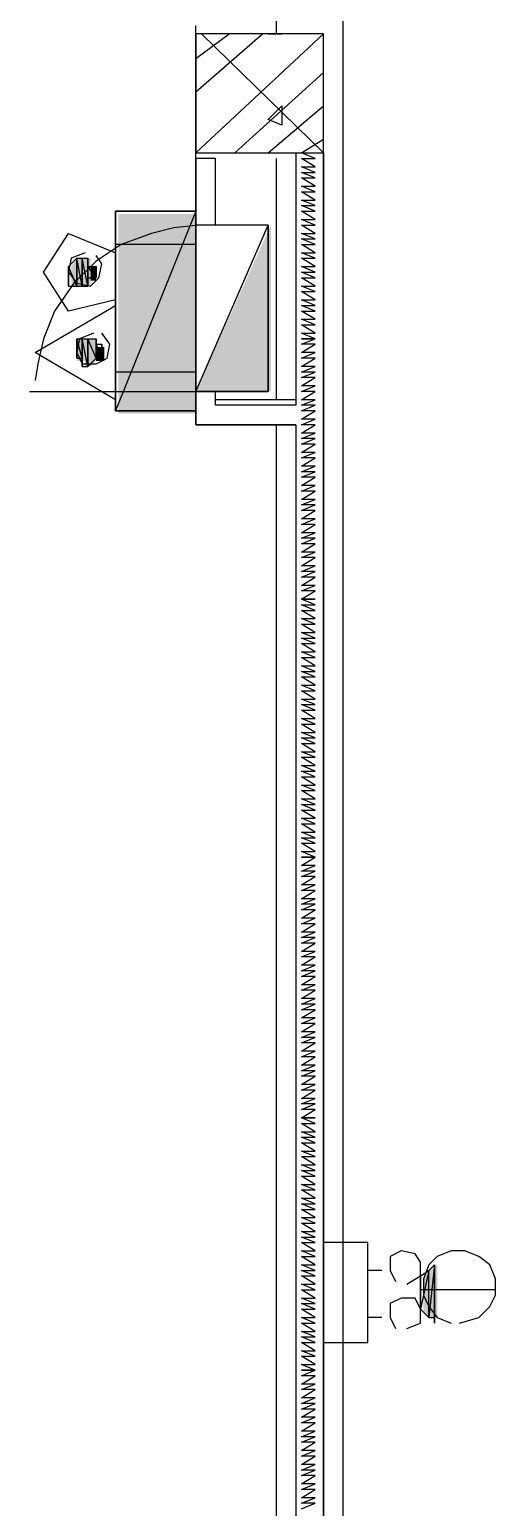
# Model space of a CAD drawing. Header units: millimetres. Extents: x 5 to 415, y 48 to 251.
# Drawn here: x 63.75 to 66.71, y 78.04 to 87.44 of the extents above; entities that cross this region are included whole.
import ezdxf

# ---------------------------------------------------------------- set-up
doc = ezdxf.new("R2010")
doc.units = ezdxf.units.MM
doc.layers.add('H', color=7, linetype='Continuous')
doc.layers.add('P', color=7, linetype='Continuous')

msp = doc.modelspace()

# ---------------------------------------------------------------- hatches: boundary and pattern name
at = {"layer": 'H', "linetype": 'Continuous'}
for points in [[(64.311, 85.002), (64.311, 86.272), (64.805, 86.272), (64.805, 85.002), (64.311, 85.002)], [(64.805, 85.143), (65.282, 86.201), (65.282, 85.143), (64.805, 85.143)], [(64.012, 85.813), (64.012, 85.937), (64.047, 85.99), (64.047, 85.813), (64.012, 85.813)], [(64.047, 85.813), (64.047, 85.99), (64.1, 85.99), (64.1, 85.813), (64.047, 85.813)], [(64.1, 85.813), (64.1, 85.99), (64.135, 85.99), (64.135, 85.813), (64.1, 85.813)], [(64.135, 85.848), (64.135, 85.937), (64.17, 85.937), (64.17, 85.848), (64.135, 85.848)], [(64.047, 85.337), (64.047, 85.478), (64.1, 85.478), (64.1, 85.337), (64.047, 85.337)], [(64.1, 85.302), (64.1, 85.478), (64.135, 85.478), (64.135, 85.302), (64.1, 85.302)], [(64.17, 85.337), (64.135, 85.302), (64.135, 85.478), (64.17, 85.478), (64.17, 85.337)], [(64.17, 85.337), (64.17, 85.425), (64.223, 85.425), (64.223, 85.337), (64.17, 85.337)], [(66.287, 79.252), (66.252, 79.287), (66.252, 79.498), (66.287, 79.551), (66.287, 79.252)], [(66.287, 79.252), (66.287, 79.551), (66.34, 79.587), (66.34, 79.252), (66.287, 79.252)]]:
    msp.add_hatch(color=256, dxfattribs=at).paths.add_polyline_path(points)

# ---------------------------------------------------------------- linework, layer by layer
at = {"layer": 'P'}
for points in [[(65.74, 102.112), (65.74, 71.72)], [(65.74, 102.112), (65.74, 71.72)], [(65.317, 87.418), (65.317, 101.477)], [(64.805, 86.625), (64.805, 87.471)], [(64.805, 86.66), (65.617, 87.418)], [(64.805, 87.26), (65.017, 87.418)], [(64.805, 87.048), (65.229, 87.418)], [(65.617, 87.418), (64.805, 87.418)], [(64.805, 87.418), (64.805, 86.66)], [(64.841, 87.418), (65.617, 86.66)], [(65.264, 87.418), (65.352, 87.418)], [(65.617, 86.66), (65.617, 87.418)], [(65.052, 86.66), (65.617, 87.171)], [(65.264, 86.66), (65.617, 86.96)], [(65.264, 86.872), (65.352, 86.96)], [(65.352, 86.836), (65.264, 86.872)], [(65.352, 86.96), (65.352, 86.836)], [(65.476, 86.66), (65.617, 86.748)], [(64.805, 86.66), (65.617, 86.66)], [(64.805, 86.625), (64.805, 84.931)], [(64.929, 86.625), (64.805, 86.625)], [(64.805, 86.201), (64.805, 86.625)], [(64.929, 86.201), (64.929, 86.625)], [(64.929, 86.201), (64.929, 86.625)], [(65.317, 85.09), (65.317, 86.625)], [(65.44, 86.66), (65.44, 85.055)], [(65.44, 86.625), (65.44, 85.09)], [(65.564, 86.625), (65.476, 86.66)], [(65.564, 86.572), (65.476, 86.625)], [(65.476, 86.625), (65.564, 86.625)], [(65.617, 72.178), (65.617, 86.66)], [(65.617, 86.66), (65.617, 72.178)], [(65.564, 86.536), (65.476, 86.572)], [(65.476, 86.572), (65.564, 86.572)], [(65.564, 86.501), (65.476, 86.536)], [(65.476, 86.536), (65.564, 86.536)], [(65.564, 86.448), (65.476, 86.501)], [(65.476, 86.501), (65.564, 86.501)], [(65.564, 86.413), (65.476, 86.448)], [(65.476, 86.448), (65.564, 86.448)], [(65.564, 86.36), (65.476, 86.413)], [(65.476, 86.413), (65.564, 86.413)], [(65.564, 86.325), (65.476, 86.36)], [(65.476, 86.36), (65.564, 86.36)], [(65.564, 86.289), (65.476, 86.325)], [(65.476, 86.325), (65.564, 86.325)], [(64.294, 85.019), (64.294, 86.289)], [(64.805, 86.289), (64.294, 85.019)], [(64.805, 86.289), (64.294, 85.019)], [(64.294, 85.019), (64.294, 86.289)], [(64.294, 86.289), (64.805, 86.289)], [(64.294, 85.019), (64.294, 86.289)], [(64.294, 86.289), (64.805, 86.289)], [(64.805, 86.289), (64.294, 86.289)], [(64.294, 86.289), (64.294, 85.019)], [(64.805, 85.019), (64.805, 86.289)], [(64.805, 86.289), (64.805, 85.019)], [(64.805, 85.019), (64.805, 86.289)], [(65.564, 86.237), (65.476, 86.289)], [(65.476, 86.289), (65.564, 86.289)], [(65.564, 86.201), (65.476, 86.237)], [(65.476, 86.237), (65.564, 86.237)], [(63.835, 85.901), (63.994, 86.148)], [(63.994, 86.148), (64.294, 86.025)], [(64.523, 86.148), (64.329, 86.078)], [(64.664, 86.184), (64.523, 86.148)], [(64.823, 86.201), (64.664, 86.184)], [(65.264, 86.201), (64.805, 86.201)], [(64.805, 86.201), (64.805, 85.143)], [(64.805, 85.143), (65.264, 86.201)], [(65.264, 86.201), (64.805, 86.201)], [(64.805, 86.201), (64.805, 85.143)], [(64.805, 85.143), (65.264, 86.201)], [(65.264, 85.143), (65.264, 86.201)], [(65.264, 86.201), (65.264, 85.143)], [(65.264, 85.143), (65.264, 86.201)], [(65.564, 86.148), (65.476, 86.201)], [(65.476, 86.201), (65.564, 86.201)], [(65.564, 86.113), (65.476, 86.148)], [(65.476, 86.148), (65.564, 86.148)], [(64.1, 86.025), (64.012, 85.99)], [(64.329, 86.078), (64.17, 85.972)], [(64.805, 86.078), (64.294, 86.078)], [(64.294, 86.025), (64.294, 85.725)], [(65.564, 86.078), (65.476, 86.113)], [(65.476, 86.113), (65.564, 86.113)], [(65.564, 86.025), (65.476, 86.078)], [(65.476, 86.078), (65.564, 86.078)], [(65.564, 85.99), (65.476, 86.025)], [(65.476, 86.025), (65.564, 86.025)], [(64.012, 85.99), (63.994, 85.901)], [(63.994, 85.937), (64.047, 85.99)], [(64.047, 85.813), (63.994, 85.937)], [(64.047, 85.813), (63.994, 85.937)], [(63.994, 85.937), (63.994, 85.813)], [(63.994, 85.937), (63.994, 85.813)], [(63.994, 85.866), (63.994, 85.937)], [(63.994, 85.813), (63.994, 85.937)], [(63.994, 85.937), (63.994, 85.937)], [(63.994, 85.937), (63.994, 85.813)], [(63.994, 85.937), (63.994, 85.866)], [(63.994, 85.866), (63.994, 85.937)], [(63.994, 85.937), (63.994, 85.866)], [(63.994, 85.866), (63.994, 85.937)], [(63.994, 85.937), (63.994, 85.937)], [(63.994, 85.901), (63.994, 85.937)], [(63.994, 85.937), (63.994, 85.901)], [(64.17, 85.972), (64.029, 85.831)], [(64.082, 85.813), (64.047, 85.99)], [(64.047, 85.99), (64.082, 85.99)], [(64.082, 85.813), (64.047, 85.99)], [(64.047, 85.99), (64.047, 85.813)], [(64.047, 85.99), (64.047, 85.813)], [(64.047, 85.813), (64.047, 85.99)], [(64.047, 85.99), (64.047, 85.99)], [(64.047, 85.813), (64.047, 85.99)], [(64.047, 85.99), (64.047, 85.99)], [(64.047, 85.99), (64.047, 85.813)], [(64.047, 85.99), (64.047, 85.813)], [(64.047, 85.813), (64.047, 85.99)], [(64.047, 85.99), (64.047, 85.813)], [(64.047, 85.813), (64.047, 85.99)], [(64.047, 85.99), (64.047, 85.99)], [(64.047, 85.99), (64.047, 85.813)], [(64.117, 85.813), (64.082, 85.99)], [(64.082, 85.99), (64.117, 85.99)], [(64.117, 85.813), (64.082, 85.99)], [(64.082, 85.99), (64.082, 85.813)], [(64.082, 85.99), (64.082, 85.813)], [(64.082, 85.813), (64.082, 85.99)], [(64.082, 85.99), (64.082, 85.99)], [(64.082, 85.813), (64.082, 85.99)], [(64.082, 85.99), (64.082, 85.99)], [(64.082, 85.99), (64.082, 85.813)], [(64.082, 85.99), (64.082, 85.813)], [(64.082, 85.813), (64.082, 85.99)], [(64.082, 85.99), (64.082, 85.813)], [(64.082, 85.813), (64.082, 85.99)], [(64.082, 85.99), (64.082, 85.99)], [(64.082, 85.99), (64.082, 85.813)], [(64.117, 85.99), (64.117, 85.813)], [(64.117, 85.813), (64.117, 85.99)], [(64.117, 85.99), (64.117, 85.813)], [(64.117, 85.937), (64.117, 85.99)], [(64.117, 85.99), (64.117, 85.813)], [(64.17, 85.866), (64.117, 85.937)], [(64.117, 85.937), (64.17, 85.937)], [(64.17, 85.866), (64.117, 85.937)], [(64.117, 85.937), (64.117, 85.866)], [(64.117, 85.937), (64.117, 85.866)], [(64.117, 85.813), (64.117, 85.937)], [(64.117, 85.866), (64.117, 85.937)], [(64.117, 85.937), (64.117, 85.937)], [(64.117, 85.937), (64.117, 85.866)], [(64.117, 85.813), (64.117, 85.937)], [(64.206, 85.954), (64.17, 86.007)], [(64.17, 85.937), (64.17, 85.866)], [(64.17, 85.866), (64.17, 85.937)], [(64.17, 85.937), (64.17, 85.866)], [(64.17, 85.901), (64.17, 85.937)], [(64.17, 85.937), (64.17, 85.866)], [(64.188, 85.866), (64.206, 85.954)], [(65.564, 85.937), (65.476, 85.99)], [(65.476, 85.99), (65.564, 85.99)], [(65.564, 85.901), (65.476, 85.937)], [(65.476, 85.937), (65.564, 85.937)], [(63.994, 85.654), (63.835, 85.901)], [(63.994, 85.901), (64.047, 85.831)], [(63.994, 85.901), (63.994, 85.901)], [(63.994, 85.901), (63.994, 85.901)], [(63.994, 85.866), (63.994, 85.901)], [(63.994, 85.901), (63.994, 85.866)], [(63.994, 85.901), (63.994, 85.866)], [(63.994, 85.866), (63.994, 85.901)], [(63.994, 85.813), (63.994, 85.866)], [(64.117, 85.866), (64.17, 85.866)], [(64.117, 85.866), (64.117, 85.813)], [(64.135, 85.813), (64.188, 85.866)], [(64.17, 85.901), (64.17, 85.866)], [(64.17, 85.866), (64.17, 85.901)], [(64.17, 85.901), (64.17, 85.901)], [(64.17, 85.901), (64.17, 85.901)], [(64.17, 85.866), (64.17, 85.901)], [(65.564, 85.866), (65.476, 85.901)], [(65.476, 85.901), (65.564, 85.901)], [(65.564, 85.813), (65.476, 85.866)], [(65.476, 85.866), (65.564, 85.866)], [(64.029, 85.831), (63.906, 85.654)], [(63.994, 85.813), (64.047, 85.813)], [(64.047, 85.831), (64.135, 85.813)], [(64.047, 85.813), (64.082, 85.813)], [(64.082, 85.813), (64.117, 85.813)], [(65.564, 85.778), (65.476, 85.813)], [(65.476, 85.813), (65.564, 85.813)], [(65.564, 85.725), (65.476, 85.778)], [(65.476, 85.778), (65.564, 85.778)], [(63.782, 85.39), (64.294, 85.69)], [(63.906, 85.654), (63.835, 85.478)], [(64.294, 85.725), (63.994, 85.654)], [(64.294, 85.69), (64.294, 85.09)], [(65.564, 85.69), (65.476, 85.725)], [(65.476, 85.725), (65.564, 85.725)], [(65.564, 85.654), (65.476, 85.69)], [(65.476, 85.69), (65.564, 85.69)], [(65.564, 85.602), (65.476, 85.654)], [(65.476, 85.654), (65.564, 85.654)], [(65.564, 85.566), (65.476, 85.602)], [(65.476, 85.602), (65.564, 85.602)], [(65.564, 85.513), (65.476, 85.566)], [(65.476, 85.566), (65.564, 85.566)], [(63.835, 85.478), (63.8, 85.319)], [(64.064, 85.478), (64.047, 85.39)], [(64.082, 85.355), (64.047, 85.478)], [(64.047, 85.478), (64.082, 85.478)], [(64.082, 85.355), (64.047, 85.478)], [(64.047, 85.478), (64.047, 85.355)], [(64.047, 85.355), (64.047, 85.478)], [(64.047, 85.478), (64.047, 85.443)], [(64.153, 85.513), (64.064, 85.478)], [(64.117, 85.302), (64.082, 85.478)], [(64.082, 85.478), (64.117, 85.478)], [(64.117, 85.302), (64.082, 85.478)], [(64.082, 85.478), (64.082, 85.302)], [(64.082, 85.478), (64.082, 85.302)], [(64.082, 85.302), (64.082, 85.478)], [(64.082, 85.478), (64.082, 85.478)], [(64.082, 85.302), (64.082, 85.478)], [(64.082, 85.478), (64.082, 85.478)], [(64.082, 85.478), (64.082, 85.302)], [(64.082, 85.478), (64.082, 85.302)], [(64.082, 85.302), (64.082, 85.478)], [(64.082, 85.478), (64.082, 85.478)], [(64.082, 85.302), (64.082, 85.478)], [(64.082, 85.478), (64.082, 85.355)], [(64.082, 85.478), (64.082, 85.355)], [(64.17, 85.355), (64.117, 85.478)], [(64.117, 85.478), (64.17, 85.478)], [(64.17, 85.355), (64.117, 85.478)], [(64.117, 85.478), (64.117, 85.302)], [(64.117, 85.478), (64.117, 85.302)], [(64.117, 85.302), (64.117, 85.478)], [(64.117, 85.478), (64.117, 85.478)], [(64.117, 85.302), (64.117, 85.478)], [(64.117, 85.478), (64.117, 85.478)], [(64.117, 85.478), (64.117, 85.302)], [(64.117, 85.478), (64.117, 85.302)], [(64.117, 85.302), (64.117, 85.478)], [(64.117, 85.478), (64.117, 85.302)], [(64.117, 85.302), (64.117, 85.478)], [(64.117, 85.478), (64.117, 85.478)], [(64.117, 85.478), (64.117, 85.302)], [(64.17, 85.478), (64.17, 85.355)], [(64.17, 85.355), (64.17, 85.478)], [(64.17, 85.478), (64.17, 85.478)], [(64.17, 85.355), (64.17, 85.478)], [(64.17, 85.478), (64.17, 85.478)], [(64.17, 85.478), (64.17, 85.355)], [(64.17, 85.478), (64.17, 85.355)], [(64.17, 85.355), (64.17, 85.478)], [(64.17, 85.478), (64.17, 85.355)], [(64.17, 85.443), (64.17, 85.478)], [(64.17, 85.478), (64.17, 85.355)], [(64.258, 85.443), (64.206, 85.513)], [(65.564, 85.478), (65.476, 85.513)], [(65.476, 85.513), (65.564, 85.513)], [(65.476, 85.443), (65.564, 85.478)], [(65.564, 85.478), (65.476, 85.478)], [(65.476, 85.478), (65.564, 85.478)], [(64.294, 85.09), (63.782, 85.39)], [(64.047, 85.443), (64.047, 85.355)], [(64.047, 85.355), (64.047, 85.443)], [(64.047, 85.443), (64.047, 85.443)], [(64.047, 85.355), (64.047, 85.443)], [(64.047, 85.443), (64.047, 85.443)], [(64.047, 85.443), (64.047, 85.355)], [(64.047, 85.443), (64.047, 85.355)], [(64.047, 85.355), (64.047, 85.443)], [(64.047, 85.443), (64.047, 85.355)], [(64.047, 85.355), (64.047, 85.443)], [(64.047, 85.443), (64.047, 85.443)], [(64.047, 85.443), (64.047, 85.355)], [(64.047, 85.39), (64.047, 85.443)], [(64.047, 85.443), (64.047, 85.39)], [(64.047, 85.39), (64.082, 85.319)], [(64.047, 85.39), (64.047, 85.355)], [(64.047, 85.355), (64.047, 85.39)], [(64.047, 85.39), (64.047, 85.39)], [(64.047, 85.39), (64.047, 85.39)], [(64.206, 85.355), (64.17, 85.443)], [(64.17, 85.443), (64.206, 85.443)], [(64.206, 85.355), (64.17, 85.443)], [(64.17, 85.443), (64.17, 85.355)], [(64.17, 85.355), (64.17, 85.443)], [(64.206, 85.443), (64.206, 85.443)], [(64.206, 85.443), (64.206, 85.443)], [(64.206, 85.39), (64.206, 85.443)], [(64.206, 85.443), (64.206, 85.39)], [(64.206, 85.443), (64.206, 85.39)], [(64.206, 85.39), (64.206, 85.443)], [(64.206, 85.443), (64.206, 85.355)], [(64.206, 85.355), (64.206, 85.443)], [(64.206, 85.443), (64.206, 85.355)], [(64.241, 85.355), (64.258, 85.443)], [(65.476, 85.39), (65.564, 85.443)], [(65.564, 85.443), (65.476, 85.443)], [(65.476, 85.355), (65.564, 85.39)], [(65.564, 85.39), (65.476, 85.39)], [(63.8, 85.319), (63.782, 85.213)], [(64.047, 85.355), (64.082, 85.355)], [(64.082, 85.355), (64.082, 85.302)], [(64.082, 85.319), (64.17, 85.319)], [(64.082, 85.302), (64.117, 85.302)], [(64.117, 85.302), (64.17, 85.355)], [(64.17, 85.319), (64.241, 85.355)], [(64.17, 85.355), (64.206, 85.355)], [(65.476, 85.302), (65.564, 85.355)], [(65.564, 85.355), (65.476, 85.355)], [(65.476, 85.266), (65.564, 85.302)], [(65.564, 85.302), (65.476, 85.302)], [(64.805, 85.266), (64.294, 85.266)], [(65.476, 85.231), (65.564, 85.266)], [(65.564, 85.266), (65.476, 85.266)], [(65.476, 85.178), (65.564, 85.231)], [(65.564, 85.231), (65.476, 85.231)], [(65.476, 85.143), (65.564, 85.178)], [(65.564, 85.178), (65.476, 85.178)], [(63.747, 85.143), (64.805, 85.143)], [(64.805, 84.931), (64.805, 85.143)], [(64.805, 85.143), (65.264, 85.143)], [(65.264, 85.143), (64.805, 85.143)], [(64.805, 85.143), (65.264, 85.143)], [(64.929, 85.055), (64.929, 85.143)], [(65.44, 85.09), (64.929, 85.09)], [(65.476, 85.09), (65.564, 85.143)], [(65.564, 85.143), (65.476, 85.143)], [(65.476, 85.055), (65.564, 85.09)], [(65.564, 85.09), (65.476, 85.09)], [(64.294, 85.019), (64.805, 85.019)], [(64.805, 85.019), (64.294, 85.019)], [(64.294, 85.019), (64.805, 85.019)], [(65.44, 85.055), (64.929, 85.055)], [(65.476, 85.019), (65.564, 85.055)], [(65.564, 85.055), (65.476, 85.055)], [(65.476, 84.967), (65.564, 85.019)], [(65.564, 85.019), (65.476, 85.019)], [(64.805, 84.931), (65.44, 84.931)], [(65.44, 84.931), (64.805, 84.931)], [(65.317, 72.178), (65.317, 84.931)], [(65.44, 84.931), (65.44, 72.178)], [(65.44, 84.931), (65.44, 72.178)], [(65.476, 84.931), (65.564, 84.967)], [(65.564, 84.967), (65.476, 84.967)], [(65.476, 84.878), (65.564, 84.931)], [(65.564, 84.931), (65.476, 84.931)], [(65.476, 84.843), (65.564, 84.878)], [(65.564, 84.878), (65.476, 84.878)], [(65.476, 84.808), (65.564, 84.843)], [(65.564, 84.843), (65.476, 84.843)], [(65.476, 84.755), (65.564, 84.808)], [(65.564, 84.808), (65.476, 84.808)], [(65.476, 84.72), (65.564, 84.755)], [(65.564, 84.755), (65.476, 84.755)], [(65.476, 84.667), (65.564, 84.72)], [(65.564, 84.72), (65.476, 84.72)], [(65.476, 84.631), (65.564, 84.667)], [(65.564, 84.667), (65.476, 84.667)], [(65.476, 84.596), (65.564, 84.631)], [(65.564, 84.631), (65.476, 84.631)], [(65.476, 84.543), (65.564, 84.596)], [(65.564, 84.596), (65.476, 84.596)], [(65.476, 84.508), (65.564, 84.543)], [(65.564, 84.543), (65.476, 84.543)], [(65.476, 84.455), (65.564, 84.508)], [(65.564, 84.508), (65.476, 84.508)], [(65.476, 84.42), (65.564, 84.455)], [(65.564, 84.455), (65.476, 84.455)], [(65.476, 84.384), (65.564, 84.42)], [(65.564, 84.42), (65.476, 84.42)], [(65.476, 84.332), (65.564, 84.384)], [(65.564, 84.384), (65.476, 84.384)], [(65.476, 84.296), (65.564, 84.332)], [(65.564, 84.332), (65.476, 84.332)], [(65.476, 84.243), (65.564, 84.296)], [(65.564, 84.296), (65.476, 84.296)], [(65.476, 84.208), (65.564, 84.243)], [(65.564, 84.243), (65.476, 84.243)], [(65.476, 84.173), (65.564, 84.208)], [(65.564, 84.208), (65.476, 84.208)], [(65.476, 84.12), (65.564, 84.173)], [(65.564, 84.173), (65.476, 84.173)], [(65.476, 84.085), (65.564, 84.12)], [(65.564, 84.12), (65.476, 84.12)], [(65.476, 84.032), (65.564, 84.085)], [(65.564, 84.085), (65.476, 84.085)], [(65.476, 83.996), (65.564, 84.032)], [(65.564, 84.032), (65.476, 84.032)], [(65.476, 83.961), (65.564, 83.996)], [(65.564, 83.996), (65.476, 83.996)], [(65.476, 83.908), (65.564, 83.961)], [(65.564, 83.961), (65.476, 83.961)], [(65.476, 83.873), (65.564, 83.908)], [(65.564, 83.908), (65.476, 83.908)], [(65.476, 83.82), (65.564, 83.873)], [(65.564, 83.873), (65.476, 83.873)], [(65.564, 83.785), (65.476, 83.82)], [(65.476, 83.82), (65.564, 83.82)], [(65.564, 83.82), (65.476, 83.82)], [(65.564, 83.749), (65.476, 83.785)], [(65.476, 83.785), (65.564, 83.785)], [(65.564, 83.697), (65.476, 83.749)], [(65.476, 83.749), (65.564, 83.749)], [(65.564, 83.661), (65.476, 83.697)], [(65.476, 83.697), (65.564, 83.697)], [(65.564, 83.608), (65.476, 83.661)], [(65.476, 83.661), (65.564, 83.661)], [(65.564, 83.573), (65.476, 83.608)], [(65.476, 83.608), (65.564, 83.608)], [(65.564, 83.538), (65.476, 83.573)], [(65.476, 83.573), (65.564, 83.573)], [(65.564, 83.485), (65.476, 83.538)], [(65.476, 83.538), (65.564, 83.538)], [(65.564, 83.45), (65.476, 83.485)], [(65.476, 83.485), (65.564, 83.485)], [(65.564, 83.397), (65.476, 83.45)], [(65.476, 83.45), (65.564, 83.45)], [(65.564, 83.361), (65.476, 83.397)], [(65.476, 83.397), (65.564, 83.397)], [(65.564, 83.326), (65.476, 83.361)], [(65.476, 83.361), (65.564, 83.361)], [(65.564, 83.273), (65.476, 83.326)], [(65.476, 83.326), (65.564, 83.326)], [(65.564, 83.238), (65.476, 83.273)], [(65.476, 83.273), (65.564, 83.273)], [(65.564, 83.185), (65.476, 83.238)], [(65.476, 83.238), (65.564, 83.238)], [(65.564, 83.15), (65.476, 83.185)], [(65.476, 83.185), (65.564, 83.185)], [(65.564, 83.114), (65.476, 83.15)], [(65.476, 83.15), (65.564, 83.15)], [(65.564, 83.062), (65.476, 83.114)], [(65.476, 83.114), (65.564, 83.114)], [(65.564, 83.026), (65.476, 83.062)], [(65.476, 83.062), (65.564, 83.062)], [(65.564, 82.973), (65.476, 83.026)], [(65.476, 83.026), (65.564, 83.026)], [(65.564, 82.938), (65.476, 82.973)], [(65.476, 82.973), (65.564, 82.973)], [(65.564, 82.903), (65.476, 82.938)], [(65.476, 82.938), (65.564, 82.938)], [(65.564, 82.85), (65.476, 82.903)], [(65.476, 82.903), (65.564, 82.903)], [(65.564, 82.815), (65.476, 82.85)], [(65.476, 82.85), (65.564, 82.85)], [(65.564, 82.762), (65.476, 82.815)], [(65.476, 82.815), (65.564, 82.815)], [(65.564, 82.726), (65.476, 82.762)], [(65.476, 82.762), (65.564, 82.762)], [(65.564, 82.691), (65.476, 82.726)], [(65.476, 82.726), (65.564, 82.726)], [(65.564, 82.638), (65.476, 82.691)], [(65.476, 82.691), (65.564, 82.691)], [(65.564, 82.603), (65.476, 82.638)], [(65.476, 82.638), (65.564, 82.638)], [(65.564, 82.55), (65.476, 82.603)], [(65.476, 82.603), (65.564, 82.603)], [(65.564, 82.515), (65.476, 82.55)], [(65.476, 82.55), (65.564, 82.55)], [(65.564, 82.479), (65.476, 82.515)], [(65.476, 82.515), (65.564, 82.515)], [(65.564, 82.427), (65.476, 82.479)], [(65.476, 82.479), (65.564, 82.479)], [(65.564, 82.391), (65.476, 82.427)], [(65.476, 82.427), (65.564, 82.427)], [(65.564, 82.338), (65.476, 82.391)], [(65.476, 82.391), (65.564, 82.391)], [(65.564, 82.303), (65.476, 82.338)], [(65.476, 82.338), (65.564, 82.338)], [(65.564, 82.268), (65.476, 82.303)], [(65.476, 82.303), (65.564, 82.303)], [(65.564, 82.215), (65.476, 82.268)], [(65.476, 82.268), (65.564, 82.268)], [(65.564, 82.18), (65.476, 82.215)], [(65.476, 82.215), (65.564, 82.215)], [(65.476, 82.127), (65.564, 82.18)], [(65.564, 82.18), (65.476, 82.18)], [(65.476, 82.18), (65.564, 82.18)], [(65.476, 82.091), (65.564, 82.127)], [(65.564, 82.127), (65.476, 82.127)], [(65.476, 82.056), (65.564, 82.091)], [(65.564, 82.091), (65.476, 82.091)], [(65.476, 82.003), (65.564, 82.056)], [(65.564, 82.056), (65.476, 82.056)], [(65.476, 81.968), (65.564, 82.003)], [(65.564, 82.003), (65.476, 82.003)], [(65.476, 81.915), (65.564, 81.968)], [(65.564, 81.968), (65.476, 81.968)], [(65.476, 81.88), (65.564, 81.915)], [(65.564, 81.915), (65.476, 81.915)], [(65.476, 81.844), (65.564, 81.88)], [(65.564, 81.88), (65.476, 81.88)], [(65.476, 81.792), (65.564, 81.844)], [(65.564, 81.844), (65.476, 81.844)], [(65.476, 81.756), (65.564, 81.792)], [(65.564, 81.792), (65.476, 81.792)], [(65.476, 81.703), (65.564, 81.756)], [(65.564, 81.756), (65.476, 81.756)], [(65.476, 81.668), (65.564, 81.703)], [(65.564, 81.703), (65.476, 81.703)], [(65.476, 81.633), (65.564, 81.668)], [(65.564, 81.668), (65.476, 81.668)], [(65.476, 81.58), (65.564, 81.633)], [(65.564, 81.633), (65.476, 81.633)], [(65.476, 81.545), (65.564, 81.58)], [(65.564, 81.58), (65.476, 81.58)], [(65.476, 81.492), (65.564, 81.545)], [(65.564, 81.545), (65.476, 81.545)], [(65.476, 81.456), (65.564, 81.492)], [(65.564, 81.492), (65.476, 81.492)], [(65.476, 81.421), (65.564, 81.456)], [(65.564, 81.456), (65.476, 81.456)], [(65.476, 81.368), (65.564, 81.421)], [(65.564, 81.421), (65.476, 81.421)], [(65.476, 81.333), (65.564, 81.368)], [(65.564, 81.368), (65.476, 81.368)], [(65.476, 81.28), (65.564, 81.333)], [(65.564, 81.333), (65.476, 81.333)], [(65.476, 81.245), (65.564, 81.28)], [(65.564, 81.28), (65.476, 81.28)], [(65.476, 81.209), (65.564, 81.245)], [(65.564, 81.245), (65.476, 81.245)], [(65.476, 81.157), (65.564, 81.209)], [(65.564, 81.209), (65.476, 81.209)], [(65.476, 81.121), (65.564, 81.157)], [(65.564, 81.157), (65.476, 81.157)], [(65.476, 81.068), (65.564, 81.121)], [(65.564, 81.121), (65.476, 81.121)], [(65.476, 81.033), (65.564, 81.068)], [(65.564, 81.068), (65.476, 81.068)], [(65.476, 80.998), (65.564, 81.033)], [(65.564, 81.033), (65.476, 81.033)], [(65.476, 80.945), (65.564, 80.998)], [(65.564, 80.998), (65.476, 80.998)], [(65.476, 80.91), (65.564, 80.945)], [(65.564, 80.945), (65.476, 80.945)], [(65.476, 80.857), (65.564, 80.91)], [(65.564, 80.91), (65.476, 80.91)], [(65.476, 80.821), (65.564, 80.857)], [(65.564, 80.857), (65.476, 80.857)], [(65.476, 80.786), (65.564, 80.821)], [(65.564, 80.821), (65.476, 80.821)], [(65.476, 80.733), (65.564, 80.786)], [(65.564, 80.786), (65.476, 80.786)], [(65.476, 80.698), (65.564, 80.733)], [(65.564, 80.733), (65.476, 80.733)], [(65.476, 80.645), (65.564, 80.698)], [(65.564, 80.698), (65.476, 80.698)], [(65.476, 80.61), (65.564, 80.645)], [(65.564, 80.645), (65.476, 80.645)], [(65.476, 80.574), (65.564, 80.61)], [(65.564, 80.61), (65.476, 80.61)], [(65.476, 80.522), (65.564, 80.574)], [(65.564, 80.574), (65.476, 80.574)], [(65.564, 80.486), (65.476, 80.522)], [(65.476, 80.522), (65.564, 80.522)], [(65.564, 80.522), (65.476, 80.522)], [(65.564, 80.433), (65.476, 80.486)], [(65.476, 80.486), (65.564, 80.486)], [(65.564, 80.398), (65.476, 80.433)], [(65.476, 80.433), (65.564, 80.433)], [(65.564, 80.363), (65.476, 80.398)], [(65.476, 80.398), (65.564, 80.398)], [(65.564, 80.31), (65.476, 80.363)], [(65.476, 80.363), (65.564, 80.363)], [(65.564, 80.275), (65.476, 80.31)], [(65.476, 80.31), (65.564, 80.31)], [(65.564, 80.222), (65.476, 80.275)], [(65.476, 80.275), (65.564, 80.275)], [(65.564, 80.186), (65.476, 80.222)], [(65.476, 80.222), (65.564, 80.222)], [(65.564, 80.151), (65.476, 80.186)], [(65.476, 80.186), (65.564, 80.186)], [(65.564, 80.098), (65.476, 80.151)], [(65.476, 80.151), (65.564, 80.151)], [(65.564, 80.063), (65.476, 80.098)], [(65.476, 80.098), (65.564, 80.098)], [(65.564, 80.01), (65.476, 80.063)], [(65.476, 80.063), (65.564, 80.063)], [(65.564, 79.975), (65.476, 80.01)], [(65.476, 80.01), (65.564, 80.01)], [(65.564, 79.939), (65.476, 79.975)], [(65.476, 79.975), (65.564, 79.975)], [(65.564, 79.887), (65.476, 79.939)], [(65.476, 79.939), (65.564, 79.939)], [(65.564, 79.851), (65.476, 79.887)], [(65.476, 79.887), (65.564, 79.887)], [(65.564, 79.798), (65.476, 79.851)], [(65.476, 79.851), (65.564, 79.851)], [(65.564, 79.763), (65.476, 79.798)], [(65.476, 79.798), (65.564, 79.798)], [(65.564, 79.728), (65.476, 79.763)], [(65.476, 79.763), (65.564, 79.763)], [(65.564, 79.675), (65.476, 79.728)], [(65.476, 79.728), (65.564, 79.728)], [(65.899, 79.728), (65.617, 79.728)], [(65.617, 79.728), (65.617, 79.093)], [(65.899, 79.093), (65.899, 79.728)], [(65.564, 79.64), (65.476, 79.675)], [(65.476, 79.675), (65.564, 79.675)], [(65.564, 79.587), (65.476, 79.64)], [(65.476, 79.64), (65.564, 79.64)], [(66.111, 79.675), (66.04, 79.64)], [(66.04, 79.64), (66.04, 79.551)], [(66.199, 79.657), (66.111, 79.675)], [(66.234, 79.604), (66.199, 79.657)], [(66.34, 79.64), (66.287, 79.587)], [(66.34, 79.64), (66.287, 79.587)], [(66.428, 79.675), (66.34, 79.64)], [(66.428, 79.675), (66.34, 79.64)], [(66.516, 79.675), (66.428, 79.675)], [(66.516, 79.675), (66.428, 79.675)], [(66.604, 79.64), (66.516, 79.675)], [(66.604, 79.64), (66.516, 79.675)], [(66.675, 79.587), (66.604, 79.64)], [(66.675, 79.587), (66.604, 79.64)], [(65.564, 79.551), (65.476, 79.587)], [(65.476, 79.587), (65.564, 79.587)], [(65.564, 79.516), (65.476, 79.551)], [(65.476, 79.551), (65.564, 79.551)], [(65.987, 79.551), (65.899, 79.551)], [(66.04, 79.551), (66.075, 79.481)], [(66.234, 79.516), (66.234, 79.604)], [(66.287, 79.551), (66.234, 79.304)], [(66.287, 79.551), (66.234, 79.304)], [(66.234, 79.516), (66.287, 79.551)], [(66.287, 79.587), (66.252, 79.498)], [(66.287, 79.587), (66.252, 79.498)], [(66.322, 79.587), (66.287, 79.252)], [(66.322, 79.587), (66.287, 79.252)], [(66.287, 79.551), (66.322, 79.587)], [(66.287, 79.252), (66.287, 79.551)], [(66.287, 79.252), (66.287, 79.551)], [(66.322, 79.252), (66.322, 79.587)], [(66.322, 79.587), (66.322, 79.252)], [(66.322, 79.252), (66.322, 79.587)], [(66.322, 79.587), (66.322, 79.216)], [(66.322, 79.252), (66.322, 79.587)], [(66.71, 79.498), (66.675, 79.587)], [(66.71, 79.498), (66.675, 79.587)], [(65.564, 79.463), (65.476, 79.516)], [(65.476, 79.516), (65.564, 79.516)], [(65.564, 79.428), (65.476, 79.463)], [(65.476, 79.463), (65.564, 79.463)], [(66.146, 79.463), (66.234, 79.516)], [(66.234, 79.304), (66.234, 79.516)], [(66.234, 79.304), (66.234, 79.516)], [(66.234, 79.516), (66.234, 79.34)], [(66.234, 79.516), (66.234, 79.34)], [(66.234, 79.463), (66.234, 79.516)], [(66.234, 79.34), (66.234, 79.463)], [(66.234, 79.34), (66.234, 79.463)], [(66.234, 79.463), (66.234, 79.375)], [(66.234, 79.463), (66.234, 79.375)], [(66.234, 79.428), (66.234, 79.463)], [(66.252, 79.498), (66.252, 79.393)], [(66.252, 79.498), (66.252, 79.393)], [(66.71, 79.393), (66.71, 79.498)], [(66.71, 79.393), (66.71, 79.498)], [(65.564, 79.375), (65.476, 79.428)], [(65.476, 79.428), (65.564, 79.428)], [(65.564, 79.34), (65.476, 79.375)], [(65.476, 79.375), (65.564, 79.375)], [(66.111, 79.375), (66.04, 79.34)], [(66.199, 79.375), (66.111, 79.375)], [(66.234, 79.304), (66.199, 79.375)], [(66.71, 79.428), (66.234, 79.428)], [(66.234, 79.375), (66.234, 79.428)], [(66.234, 79.375), (66.234, 79.34)], [(66.252, 79.393), (66.287, 79.322)], [(66.252, 79.393), (66.287, 79.322)], [(66.675, 79.322), (66.71, 79.393)], [(66.675, 79.322), (66.71, 79.393)], [(65.564, 79.304), (65.476, 79.34)], [(65.476, 79.34), (65.564, 79.34)], [(65.564, 79.252), (65.476, 79.304)], [(65.476, 79.304), (65.564, 79.304)], [(66.04, 79.34), (66.04, 79.252)], [(66.234, 79.34), (66.234, 79.304)], [(66.234, 79.216), (66.234, 79.304)], [(66.234, 79.304), (66.287, 79.252)], [(66.287, 79.322), (66.34, 79.252)], [(66.287, 79.322), (66.34, 79.252)], [(66.604, 79.252), (66.675, 79.322)], [(66.604, 79.252), (66.675, 79.322)], [(65.564, 79.216), (65.476, 79.252)], [(65.476, 79.252), (65.564, 79.252)], [(65.564, 79.163), (65.476, 79.216)], [(65.476, 79.216), (65.564, 79.216)], [(65.564, 79.128), (65.476, 79.163)], [(65.476, 79.163), (65.564, 79.163)], [(65.987, 79.252), (65.899, 79.252)], [(66.04, 79.252), (66.075, 79.181)], [(66.146, 79.181), (66.234, 79.216)], [(66.287, 79.252), (66.322, 79.252)], [(66.322, 79.216), (66.322, 79.252)], [(66.34, 79.252), (66.428, 79.216)], [(66.34, 79.252), (66.428, 79.216)], [(66.481, 79.216), (66.604, 79.252)], [(66.481, 79.216), (66.604, 79.252)], [(65.564, 79.093), (65.476, 79.128)], [(65.476, 79.128), (65.564, 79.128)], [(65.564, 79.04), (65.476, 79.093)], [(65.476, 79.093), (65.564, 79.093)], [(65.617, 79.093), (65.899, 79.093)], [(65.564, 79.005), (65.476, 79.04)], [(65.476, 79.04), (65.564, 79.04)], [(65.564, 78.952), (65.476, 79.005)], [(65.476, 79.005), (65.564, 79.005)], [(65.564, 78.916), (65.476, 78.952)], [(65.476, 78.952), (65.564, 78.952)], [(65.476, 78.881), (65.564, 78.916)], [(65.564, 78.916), (65.476, 78.916)], [(65.476, 78.916), (65.564, 78.916)], [(65.476, 78.828), (65.564, 78.881)], [(65.564, 78.881), (65.476, 78.881)], [(65.476, 78.793), (65.564, 78.828)], [(65.564, 78.828), (65.476, 78.828)], [(65.476, 78.74), (65.564, 78.793)], [(65.564, 78.793), (65.476, 78.793)], [(65.476, 78.705), (65.564, 78.74)], [(65.564, 78.74), (65.476, 78.74)], [(65.476, 78.669), (65.564, 78.705)], [(65.564, 78.705), (65.476, 78.705)], [(65.476, 78.617), (65.564, 78.669)], [(65.564, 78.669), (65.476, 78.669)], [(65.476, 78.581), (65.564, 78.617)], [(65.564, 78.617), (65.476, 78.617)], [(65.476, 78.528), (65.564, 78.581)], [(65.564, 78.581), (65.476, 78.581)], [(65.476, 78.493), (65.564, 78.528)], [(65.564, 78.528), (65.476, 78.528)], [(65.476, 78.458), (65.564, 78.493)], [(65.564, 78.493), (65.476, 78.493)], [(65.476, 78.405), (65.564, 78.458)], [(65.564, 78.458), (65.476, 78.458)], [(65.476, 78.37), (65.564, 78.405)], [(65.564, 78.405), (65.476, 78.405)], [(65.476, 78.317), (65.564, 78.37)], [(65.564, 78.37), (65.476, 78.37)], [(65.476, 78.281), (65.564, 78.317)], [(65.564, 78.317), (65.476, 78.317)], [(65.476, 78.246), (65.564, 78.281)], [(65.564, 78.281), (65.476, 78.281)], [(65.476, 78.193), (65.564, 78.246)], [(65.564, 78.246), (65.476, 78.246)], [(65.476, 78.158), (65.564, 78.193)], [(65.564, 78.193), (65.476, 78.193)], [(65.476, 78.105), (65.564, 78.158)], [(65.564, 78.158), (65.476, 78.158)], [(65.476, 78.07), (65.564, 78.105)], [(65.564, 78.105), (65.476, 78.105)], [(65.476, 78.034), (65.564, 78.07)], [(65.564, 78.07), (65.476, 78.07)]]:
    msp.add_lwpolyline(points, dxfattribs=at)

doc.saveas('drawing.dxf')
